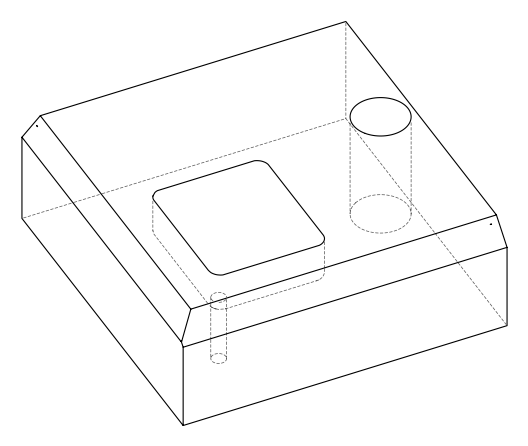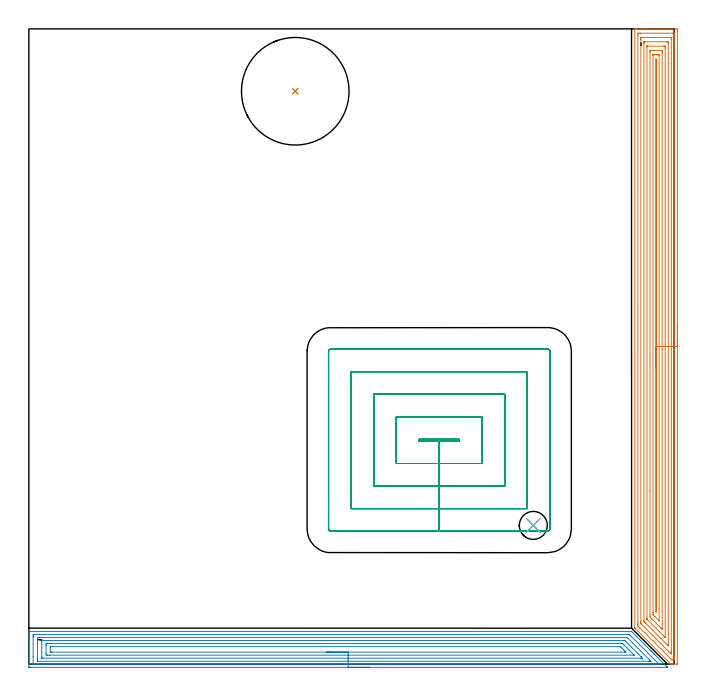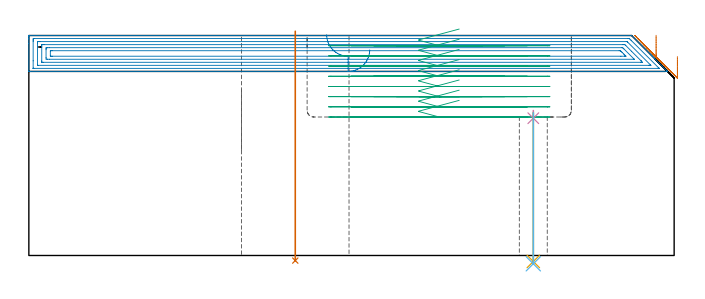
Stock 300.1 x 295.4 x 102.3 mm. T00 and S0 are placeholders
(PLAN: 7 operations, 5 tool changes, 52.1 min)
(1 AREA_MILL | FG_CHAMFER_SURFACE | UGT0205_001 | 18.63 min | 57885 mm3)
(2 AREA_MILL_1 | FG_CHAMFER_SURFACE_1 | UGT0205_001 | 14.21 min | 39878 mm3)
(3 MILL_RECTANGULAR_POCKET | POCKET_RECTANGULAR_STRAIGHT | UGT0201_095 | Follow Part, ap 5, ae 75% | 18.23 min | 482745 mm3)
(4 SPOT_DRILL | STEP1HOLE | NXT0321_9005460120000 | 0.04 min | 7 mm3)
(5 DRILL_THROUGH_HOLE_INTO_CENTER | STEP1HOLE | NXT0301_042 | 0.29 min | 2535 mm3)
(6 DRILL_TO_ENLARGE_THROUGH_HOLE | STEP1HOLE | NXT0301_101 | 0.29 min | 5976 mm3)
(7 INDEXABLE_INSERT_DRILL_THROUGH_HOLE_FROM_SOLID | STEP1HOLE_1 | NXT0302_038 | 0.43 min | 200843 mm3)
(TOOL UGT0205_001 | Chamfer Mill 20 x 3 x 45 deg. | D20 FL50 Z2)
(TOOL UGT0201_095 | End mill 20 mm | D20 R3 FL38 Z4)
(TOOL NXT0321_9005460120000 | NC Spot Drill, 142deg, 12mm, Carbide, Uncoated | D12 PA142 FL30 Z2)
(TOOL NXT0301_042 | Carbide Drill 7.1mm [860.1-0710-057A1-MM 2214] | D7.1 PA140 FL85 Z2)
(TOOL NXT0301_101 | Carbide Drill 13mm [860.1-1300-104A1-MM 2214] | D13 PA140 FL123 Z2)
(TOOL NXT0302_038 | Index. Insert Drill 50mm [880-D5000L50-04] | D50 PA176 FL200 Z2)
(OP 1 AREA_MILL)
G17 G21 G94 G90
T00 M6
G54
G17 G0 G90 X301.6 Y157.7 S1061 M3
G43 Z112.3 H0
Z92.5
G94 G1 Y157.662 Z91.628 F250.
Y157.548 Z90.763
Y157.359 Z89.912
Y157.097 Z89.08
Y156.763 Z88.274
Y156.36 Z87.5
Y155.892 Z86.764
Y155.36 Z86.072
Y154.771 Z85.429
Y154.128 Z84.84
Y153.436 Z84.308
Y152.7 Z83.84
Y151.926 Z83.437
Y151.12 Z83.103
Y150.288 Z82.841
Y149.437 Z82.652
Y148.572 Z82.538
Y147.7 Z82.5
Y0.628
X301.599 Y0.463 Z82.501
X301.591 Y0.002 Z82.505
X301.397 Y0. Z82.7
X300.149 Z83.947
X299.429 Z84.671
X299.09 Z85.01
X298.785 Z85.311
X298.498 Y0.001 Z85.599
X281.826 Y16.673 Z102.273
X281.805 Y16.695 Z102.293
X281.803 Y16.702 Z102.295
X281.8 Y16.721 Z102.3
Y295.219
X281.803 Y295.39 Z102.288
X281.846 Y295.393 Z102.246
X282.255 Y295.4 Z101.845
X282.532 Z101.568
X283.251 Z100.844
X284.5 Z99.597
X285.919 Z98.176
X300.414 Z83.684
X301.038 Y295.396 Z83.059
X301.592 Y295.392 Z82.506
X301.594 Y295.331 Z82.504
X301.599 Y294.772 Z82.501
X301.6 Y294.207 Z82.5
Y147.7
X300.186 Z83.914
Y3.31
X300.184 Y2.416 Z83.916
X300.182 Y2.382 Z83.918
X300.149 Y2.01 Z83.951
X299.671 Y2.003 Z84.429
X299.259 Y2.002 Z84.841
X299.122 Y2.004 Z84.978
X299.012 Y2.01 Z85.088
X298.945 Y2.017 Z85.155
X298.901 Y2.059 Z85.199
X298.535 Y2.416 Z85.565
X284.141 Y16.808 Z99.959
X283.34 Y17.615 Z100.76
X283.251 Y17.71 Z100.849
X283.216 Y18.509 Z100.884
X283.215 Y18.545 Z100.885
X283.214 Y19.403 Z100.886
Y292.09
X283.216 Y292.984 Z100.884
X283.218 Y293.018 Z100.882
X283.251 Y293.39 Z100.849
X283.729 Y293.398 Z100.371
X284.141 Y293.399 Z99.959
X284.616 Y293.4 Z99.484
X299.259 Y293.399 Z84.841
X299.738 Y293.397 Z84.362
X300.149 Y293.39 Z83.951
X300.182 Y292.984 Z83.918
X300.184 Y292.949 Z83.916
X300.186 Y292.09 Z83.914
Y147.7
X298.772 Z85.328
X298.771 Y5.992 Z85.329
Y5.59
X298.768 Y5.098 Z85.332
X298.765 Y4.702 Z85.335
X298.37 Y5.039 Z85.73
X298.304 Y5.098 Z85.796
X297.481 Y5.918 Z86.619
X284.89 Y18.509 Z99.21
X284.749 Y18.655 Z99.351
X284.656 Y18.754 Z99.444
X284.635 Y18.791 Z99.465
X284.633 Y18.813 Z99.467
X284.63 Y18.911 Z99.47
X284.629 Y19.403 Z99.471
X284.628 Y19.807 Z99.472
X284.629 Y290.302 Z99.471
X284.63 Y290.704 Z99.47
X284.633 Y291.196 Z99.467
X284.635 Y291.388 Z99.465
X284.83 Y291.397 Z99.27
X285.03 Y291.398 Z99.07
X285.716 Y291.4 Z98.384
X298.37 Y291.399 Z85.73
X298.573 Y291.397 Z85.527
X298.708 Y291.393 Z85.392
X298.755 Y291.39 Z85.345
X298.765 Y291.375 Z85.335
X298.767 Y291.33 Z85.333
X298.769 Y291.196 Z85.331
X298.771 Y290.793 Z85.329
X298.772 Y147.7 Z85.328
X297.357 Z86.743
Y9.568
X297.354 Y8.801 Z86.746
X297.351 Y8.674 Z86.749
X297.344 Y8.516 Z86.756
X297.297 Y8.559 Z86.803
X297.176 Y8.674 Z86.924
X294.045 Y11.804 Z90.055
X286.809 Y19.04 Z97.291
X286.447 Y19.403 Z97.653
X286.081 Y19.779 Z98.019
X286.049 Y19.817 Z98.051
X286.047 Y19.837 Z98.053
X286.044 Y19.884 Z98.056
X286.043 Y19.981 Z98.057
Y20.173
Y288.514
X286.047 Y289.279 Z98.053
X286.049 Y289.384 Z98.051
X286.148 Y289.39 Z97.952
X286.368 Y289.395 Z97.732
X286.809 Y289.4 Z97.291
X296.591 Z87.509
X297.035 Y289.395 Z87.065
X297.253 Y289.39 Z86.847
X297.35 Y289.386 Z86.75
X297.357 Y288.514 Z86.743
Y147.7
X295.943 Z88.157
Y12.903
X295.942 Y12.66 Z88.158
X295.939 Y12.498 Z88.161
X295.937 Y12.385 Z88.163
X295.887 Y12.423 Z88.213
X295.702 Y12.602 Z88.398
X295.154 Y13.145 Z88.946
X287.698 Y20.6 Z96.402
X287.552 Y20.749 Z96.548
X287.48 Y20.826 Z96.62
X287.465 Y20.844 Z96.635
X287.462 Y20.88 Z96.638
X287.46 Y20.949 Z96.64
X287.457 Y21.191 Z96.643
Y21.434
Y286.968
X287.459 Y287.21 Z96.641
X287.462 Y287.371 Z96.638
X287.464 Y287.392 Z96.636
X287.469 Y287.394 Z96.631
X287.488 Y287.398 Z96.612
X287.53 Y287.399 Z96.57
X287.698 Y287.4 Z96.402
X295.031 Z89.069
X295.702 Y287.398 Z88.398
X295.926 Y287.395 Z88.174
X295.937 Y287.384 Z88.163
X295.94 Y287.381 Z88.16
X295.943 Y286.726 Z88.157
Y286.483
Y147.7
X294.529 Z89.571
Y16.721
X294.527 Y16.301 Z89.573
X294.525 Y16.258 Z89.575
X294.524 Y16.241 Z89.576
X294.501 Y16.258 Z89.599
X294.344 Y16.41 Z89.756
X294.027 Y16.721 Z90.073
X293.923 Y16.824 Z90.177
X289.477 Y21.271 Z94.623
X289.074 Y21.684 Z95.026
X288.878 Y21.887 Z95.222
X288.876 Y22.085 Z95.224
X288.872 Y22.693 Z95.228
X288.871 Y80.563 Z95.229
Y284.652
X288.873 Y284.938 Z95.227
X288.876 Y285.242 Z95.224
X288.878 Y285.384 Z95.222
X289.023 Y285.393 Z95.077
X289.477 Y285.398 Z94.623
X289.906 Y285.4 Z94.194
X290.366 Z93.734
X294.354 Y285.399 Z89.746
X294.504 Y285.393 Z89.596
X294.517 Y285.391 Z89.583
X294.522 Y285.379 Z89.578
X294.525 Y285.328 Z89.575
X294.528 Y285.224 Z89.572
X294.529 Y284.938 Z89.571
Y284.329
Y147.7
X293.115 Z90.985
X293.114 Y20.297 Z90.986
X293.113 Y20.217 Z90.987
X293.11 Y20.136 Z90.99
X293.107 Y20.101 Z90.993
X293.081 Y20.123 Z91.019
X293.034 Y20.166 Z91.066
X292.9 Y20.297 Z91.2
X291.112 Y22.085 Z92.988
X290.366 Y22.839 Z93.734
X290.298 Y22.91 Z93.802
X290.292 Y22.979 Z93.808
X290.289 Y23.057 Z93.811
X290.285 Y23.873 Z93.815
Y23.954
X290.286 Y283.23 Z93.814
X290.288 Y283.311 Z93.812
X290.291 Y283.364 Z93.809
X290.294 Y283.391 Z93.806
X290.305 Y283.393 Z93.795
X290.366 Y283.396 Z93.734
X291.006 Y283.4 Z93.094
X291.255 Z92.845
X291.895 Z92.205
X292.145 Z91.955
X292.788 Y283.397 Z91.312
X293.034 Y283.39 Z91.066
X293.108 Y283.383 Z90.992
X293.112 Y283.23 Z90.988
X293.114 Y283.149 Z90.986
X293.115 Y147.7 Z90.985
X291.701 Z92.399
Y24.32
X291.699 Z92.401
Y24.321
X291.7 Y281.362 Z92.4
X291.701 Y281.361 Z92.399
Y147.7
Y146.828 Z92.437
Y145.964 Z92.551
Y145.112 Z92.74
Y144.28 Z93.003
Y143.474 Z93.336
Y142.7 Z93.739
Y141.964 Z94.208
Y141.272 Z94.739
Y140.629 Z95.328
Y140.04 Z95.972
Y139.509 Z96.664
Y139.04 Z97.399
Y138.637 Z98.173
Y138.303 Z98.979
Y138.041 Z99.811
Y137.852 Z100.663
Y137.738 Z101.528
Y137.7 Z102.399
G0 Z112.3
M5
M2
(OP 2 AREA_MILL_1)
G17 G21 G94 G90
T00 M6
G54
G17 G0 G90 X158.5 Y-1.5 S1061 M3
G43 Z112.3 H0
Z95.6
G94 G1 X158.462 Z94.728 F250.
X158.348 Z93.863
X158.159 Z93.012
X157.897 Z92.18
X157.563 Z91.374
X157.16 Z90.6
X156.692 Z89.864
X156.16 Z89.172
X155.571 Z88.529
X154.928 Z87.94
X154.236 Z87.408
X153.5 Z86.94
X152.726 Z86.537
X151.92 Z86.203
X151.088 Z85.941
X150.236 Z85.752
X149.372 Z85.638
X148.5 Z85.6
X0.621
X0.159 Y-1.495 Z85.603
X0.01 Y-1.492 Z85.606
X0. Y-1.338 Z85.759
Y11.519 Z98.614
Y13.547 Z100.644
Y13.89 Z100.984
Y14.574 Z101.674
Y14.865 Z101.965
X0.001 Y15.204 Z102.294
X0.174 Y15.2 Z102.3
X280.299
X288.955 Y6.546 Z93.644
X289.092 Y6.41 Z93.506
X289.231 Y6.27 Z93.368
X289.389 Y6.113 Z93.21
X289.532 Y5.97 Z93.066
X289.678 Y5.823 Z92.921
X289.822 Y5.679 Z92.777
X289.972 Y5.53 Z92.625
X290.423 Y5.077 Z92.177
X290.72 Y4.78 Z91.879
X290.852 Y4.65 Z91.746
X291.216 Y4.284 Z91.384
X296.677 Y-1.176 Z85.921
X296.902 Y-1.402 Z85.697
X296.919 Y-1.418 Z85.681
X296.975 Y-1.477 Z85.621
X296.983 Y-1.495 Z85.604
X296.975 Y-1.5 Z85.6
X148.5
Y-0.086 Z87.014
X2.301 Y-0.085 Z87.015
X2.04 Y-0.08 Z87.02
X2.014 Y-0.079 Z87.021
X2.009 Y-0.062 Z87.038
X2.003 Y-0.029 Z87.071
X2.001 Y0.003 Z87.103
X2. Y3.431 Z90.531
Y12.531 Z99.631
X2.003 Y13.01 Z100.11
X2.007 Y13.404 Z100.504
X2.023 Y13.779 Z100.879
X2.408 Y13.784 Z100.884
X2.514 Y13.785 Z100.885
X278.614 Y13.786 Z100.886
X279.008 Y13.783 Z100.883
X279.205 Y13.78 Z100.88
X279.25 Y13.779 Z100.879
X279.302 Y13.736 Z100.836
X279.402 Y13.644 Z100.744
X280.04 Y13.01 Z100.11
X280.296 Y12.755 Z99.855
X293.041 Y0.008 Z87.108
X293.08 Y-0.033 Z87.067
X293.117 Y-0.077 Z87.023
X293.118 Y-0.08 Z87.02
X293.113 Y-0.082 Z87.018
X293.08 Y-0.084 Z87.016
X292.805 Y-0.086 Z87.014
X292.7
X148.5
Y1.328 Z88.428
X4.195 Y1.329 Z88.429
X4.113 Y1.33 Z88.43
X4.048 Y1.333 Z88.433
X4.013 Y1.335 Z88.435
X4.01 Y1.379 Z88.479
X4.004 Y1.57 Z88.67
X4.001 Y1.761 Z88.861
X4. Y11.441 Z98.541
X4.005 Y12.13 Z99.23
X4.008 Y12.313 Z99.413
X4.019 Y12.365 Z99.465
X4.072 Y12.367 Z99.467
X4.195 Y12.369 Z99.469
X4.843 Y12.371 Z99.471
X5.088
X277.861
X278.025 Y12.369 Z99.469
X278.155 Y12.365 Z99.465
X278.228 Y12.361 Z99.461
X278.509 Y12.092 Z99.192
X289.03 Y1.57 Z88.67
X289.231 Y1.366 Z88.466
X289.258 Y1.332 Z88.432
X289.231 Y1.33 Z88.43
X288.583 Y1.329 Z88.429
X288.338 Y1.328 Z88.428
X148.5
Y2.743 Z89.843
X6.578
X6.138 Y2.745 Z89.845
X6.045 Y2.747 Z89.847
X6.01 Y2.75 Z89.85
X6.006 Y2.795 Z89.895
X6.003 Y2.898 Z89.998
X6. Y3.312 Z90.412
Y10.37 Z97.47
X6.006 Y10.801 Z97.901
X6.01 Y10.908 Z98.008
X6.017 Y10.951 Z98.051
X6.08 Y10.953 Z98.053
X6.28 Y10.956 Z98.056
X6.875 Y10.957 Z98.057
X7.172
X276.125
X276.722 Y10.956 Z98.056
X277.022 Y10.954 Z98.054
X277.163 Y10.95 Z98.05
X277.436 Y10.704 Z97.804
X277.615 Y10.534 Z97.634
X280.296 Y7.856 Z94.956
X284.764 Y3.387 Z90.487
X284.818 Y3.33 Z90.43
X285.353 Y2.75 Z89.85
X284.764 Y2.745 Z89.845
X284.466 Y2.743 Z89.843
X148.5
Y4.157 Z91.257
X9.556
X8.714 Y4.159 Z91.259
X8.662 Y4.162 Z91.262
X8.01 Y4.21 Z91.31
X8.001 Y4.861 Z91.961
Y8.61 Z95.71
X8.004 Y9.258 Z96.358
X8.01 Y9.49 Z96.59
X8.613 Y9.538 Z96.638
X8.662 Y9.54 Z96.64
X9.502 Y9.543 Z96.643
X275.828
X275.882 Y9.542 Z96.642
X275.99 Y9.538 Z96.638
X276.16 Y9.53 Z96.63
X276.204 Y9.49 Z96.59
X276.722 Y8.979 Z96.079
X281.189 Y4.511 Z91.611
X281.484 Y4.21 Z91.31
X281.517 Y4.173 Z91.273
X281.405 Y4.164 Z91.264
X281.298 Y4.159 Z91.259
X281.243 Y4.157 Z91.257
X148.5
Y5.571 Z92.671
X10.854 Y5.572 Z92.672
X10.449 Y5.574 Z92.674
X10.046 Y5.578 Z92.678
X10.01 Y5.585 Z92.685
X10.006 Y5.626 Z92.726
X10.003 Y5.705 Z92.805
X10.001 Y5.823 Z92.923
X10. Y5.97 Z93.07
X10.001 Y7.73 Z94.83
X10.003 Y7.951 Z95.051
X10.007 Y8.062 Z95.162
X10.01 Y8.112 Z95.212
X10.05 Y8.123 Z95.223
X10.449 Y8.126 Z95.226
X10.939 Y8.128 Z95.228
X274.53
X274.935 Y8.126 Z95.226
X275.069 Y8.124 Z95.224
X275.114 Y8.122 Z95.222
X275.15 Y8.091 Z95.191
X275.227 Y8.019 Z95.119
X275.521 Y7.73 Z94.83
X275.828 Y7.424 Z94.524
X276.722 Y6.531 Z93.631
X277.28 Y5.97 Z93.07
X277.615 Y5.629 Z92.729
X277.655 Y5.578 Z92.678
X277.615 Y5.577 Z92.677
X277.125 Y5.573 Z92.673
X275.34 Y5.571 Z92.671
X148.5
X147.628 Z92.709
X146.764 Z92.823
X145.912 Z93.012
X145.08 Z93.274
X144.274 Z93.608
X143.5 Z94.011
X142.764 Z94.48
X142.072 Z95.011
X141.429 Z95.6
X140.84 Z96.243
X140.308 Z96.935
X139.84 Z97.671
X139.437 Z98.445
X139.103 Z99.251
X138.841 Z100.083
X138.652 Z100.935
X138.538 Z101.799
X138.5 Z102.671
G0 Z112.3
M5
M2
(OP 3 MILL_RECTANGULAR_POCKET)
G17 G21 G94 G90
T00 M6
G54
G17 G0 G90 X200.127 Y104.5 S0 M3
G43 Z112.3 H0
Z105.3
G94 G1 X181.4 Z100.282 F250.
Y103.8 Z100.095
X190.85 Z97.562
X200.3 F500.
Y104.5
X181.4
Y103.8
X190.85
Y93.3
X210.8
Y115.
X170.9
Y93.3
X190.85
Y82.8
X221.3
Y125.5
X160.4
Y82.8
X190.85
Y72.3
X231.8
Y136.
X149.9
Y72.3
X190.85
Y61.8
X241.2
G3 X242.3 Y62.9 R1.1
G1 Y145.4
G3 X241.2 Y146.5 R1.1
G1 X140.5
G3 X139.4 Y145.4 R1.1
G1 Y62.9
G3 X140.5 Y61.8 R1.1
G1 X190.85
X191.85
G0 X200.127 Y104.5 Z100.562
G1 X181.4 Z95.545 F250.
Y103.8 Z95.357
X190.85 Z92.825
X200.3 F500.
Y104.5
X181.4
Y103.8
X190.85
Y93.3
X210.8
Y115.
X170.9
Y93.3
X190.85
Y82.8
X221.3
Y125.5
X160.4
Y82.8
X190.85
Y72.3
X231.8
Y136.
X149.9
Y72.3
X190.85
Y61.8
X241.2
G3 X242.3 Y62.9 R1.1
G1 Y145.4
G3 X241.2 Y146.5 R1.1
G1 X140.5
G3 X139.4 Y145.4 R1.1
G1 Y62.9
G3 X140.5 Y61.8 R1.1
G1 X190.85
X191.85
G0 X200.127 Y104.5 Z95.825
G1 X181.4 Z90.807 F250.
Y103.8 Z90.62
X190.85 Z88.087
X200.3 F500.
Y104.5
X181.4
Y103.8
X190.85
Y93.3
X210.8
Y115.
X170.9
Y93.3
X190.85
Y82.8
X221.3
Y125.5
X160.4
Y82.8
X190.85
Y72.3
X231.8
Y136.
X149.9
Y72.3
X190.85
Y61.8
X241.2
G3 X242.3 Y62.9 R1.1
G1 Y145.4
G3 X241.2 Y146.5 R1.1
G1 X140.5
G3 X139.4 Y145.4 R1.1
G1 Y62.9
G3 X140.5 Y61.8 R1.1
G1 X190.85
X191.85
G0 X200.127 Y104.5 Z91.087
G1 X181.4 Z86.07 F250.
Y103.8 Z85.882
X190.85 Z83.35
X200.3 F500.
Y104.5
X181.4
Y103.8
X190.85
Y93.3
X210.8
Y115.
X170.9
Y93.3
X190.85
Y82.8
X221.3
Y125.5
X160.4
Y82.8
X190.85
Y72.3
X231.8
Y136.
X149.9
Y72.3
X190.85
Y61.8
X241.2
G3 X242.3 Y62.9 R1.1
G1 Y145.4
G3 X241.2 Y146.5 R1.1
G1 X140.5
G3 X139.4 Y145.4 R1.1
G1 Y62.9
G3 X140.5 Y61.8 R1.1
G1 X190.85
X191.85
G0 X200.127 Y104.5 Z86.35
G1 X181.4 Z81.332 F250.
Y103.8 Z81.145
X190.85 Z78.612
X200.3 F500.
Y104.5
X181.4
Y103.8
X190.85
Y93.3
X210.8
Y115.
X170.9
Y93.3
X190.85
Y82.8
X221.3
Y125.5
X160.4
Y82.8
X190.85
Y72.3
X231.8
Y136.
X149.9
Y72.3
X190.85
Y61.8
X241.2
G3 X242.3 Y62.9 R1.1
G1 Y145.4
G3 X241.2 Y146.5 R1.1
G1 X140.5
G3 X139.4 Y145.4 R1.1
G1 Y62.9
G3 X140.5 Y61.8 R1.1
G1 X190.85
X191.85
G0 X200.127 Y104.5 Z81.612
G1 X181.4 Z76.595 F250.
Y103.8 Z76.407
X190.85 Z73.875
X200.3 F500.
Y104.5
X181.4
Y103.8
X190.85
Y93.3
X210.8
Y115.
X170.9
Y93.3
X190.85
Y82.8
X221.3
Y125.5
X160.4
Y82.8
X190.85
Y72.3
X231.8
Y136.
X149.9
Y72.3
X190.85
Y61.8
X241.2
G3 X242.3 Y62.9 R1.1
G1 Y145.4
G3 X241.2 Y146.5 R1.1
G1 X140.5
G3 X139.4 Y145.4 R1.1
G1 Y62.9
G3 X140.5 Y61.8 R1.1
G1 X190.85
X191.85
G0 X200.127 Y104.5 Z76.875
G1 X181.4 Z71.857 F250.
Y103.8 Z71.67
X190.85 Z69.137
X200.3 F500.
Y104.5
X181.4
Y103.8
X190.85
Y93.3
X210.8
Y115.
X170.9
Y93.3
X190.85
Y82.8
X221.3
Y125.5
X160.4
Y82.8
X190.85
Y72.3
X231.8
Y136.
X149.9
Y72.3
X190.85
Y61.8
X241.2
G3 X242.3 Y62.9 R1.1
G1 Y145.4
G3 X241.2 Y146.5 R1.1
G1 X140.5
G3 X139.4 Y145.4 R1.1
G1 Y62.9
G3 X140.5 Y61.8 R1.1
G1 X190.85
X191.85
G0 X200.127 Y104.5 Z72.137
G1 X181.4 Z67.12 F250.
Y103.8 Z66.932
X190.85 Z64.4
X200.3 F500.
Y104.5
X181.4
Y103.8
X190.85
Y93.3
X210.8
Y115.
X170.9
Y93.3
X190.85
Y82.8
X221.3
Y125.5
X160.4
Y82.8
X190.85
Y72.3
X231.8
Y136.
X149.9
Y72.3
X190.85
Y61.8
X241.2
G3 X242.3 Y62.9 R1.1
G1 Y145.4
G3 X241.2 Y146.5 R1.1
G1 X140.5
G3 X139.4 Y145.4 R1.1
G1 Y62.9
G3 X140.5 Y61.8 R1.1
G1 X190.85
X191.85
G0 Z112.3
M5
M2
(OP 4 SPOT_DRILL)
G17 G21 G94 G90
T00 M6
G54
G17 G0 G90 X234.6 Y64.5 S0 M3
G43 Z112.3 H0
G94 G81 G98 Z63.84 F250. R67.4
G80
M5
M2
(OP 5 DRILL_THROUGH_HOLE_INTO_CENTER)
G17 G21 G94 G90
T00 M6
G54
G17 G0 G90 X234.6 Y64.5 S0 M3
G43 Z112.3 H1
G94 G73 G98 Z-2.792 F250. Q6.719 R66.4
G80
M5
M2
(OP 6 DRILL_TO_ENLARGE_THROUGH_HOLE)
G17 G21 G94 G90
T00 M6
G54
G17 G0 G90 X234.6 Y64.5 S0 M3
G43 Z112.3 H1
G94 G73 G98 Z-3.866 F250. Q11.378 R66.4
G80
M5
M2
(OP 7 INDEXABLE_INSERT_DRILL_THROUGH_HOLE_FROM_SOLID)
G17 G21 G94 G90
T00 M6
G54
G17 G0 G90 X123.9 Y266.4 S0 M3
G43 Z112.3 H1
G94 G81 G98 Z-2.373 F250. R104.3
G80
M5
M2
